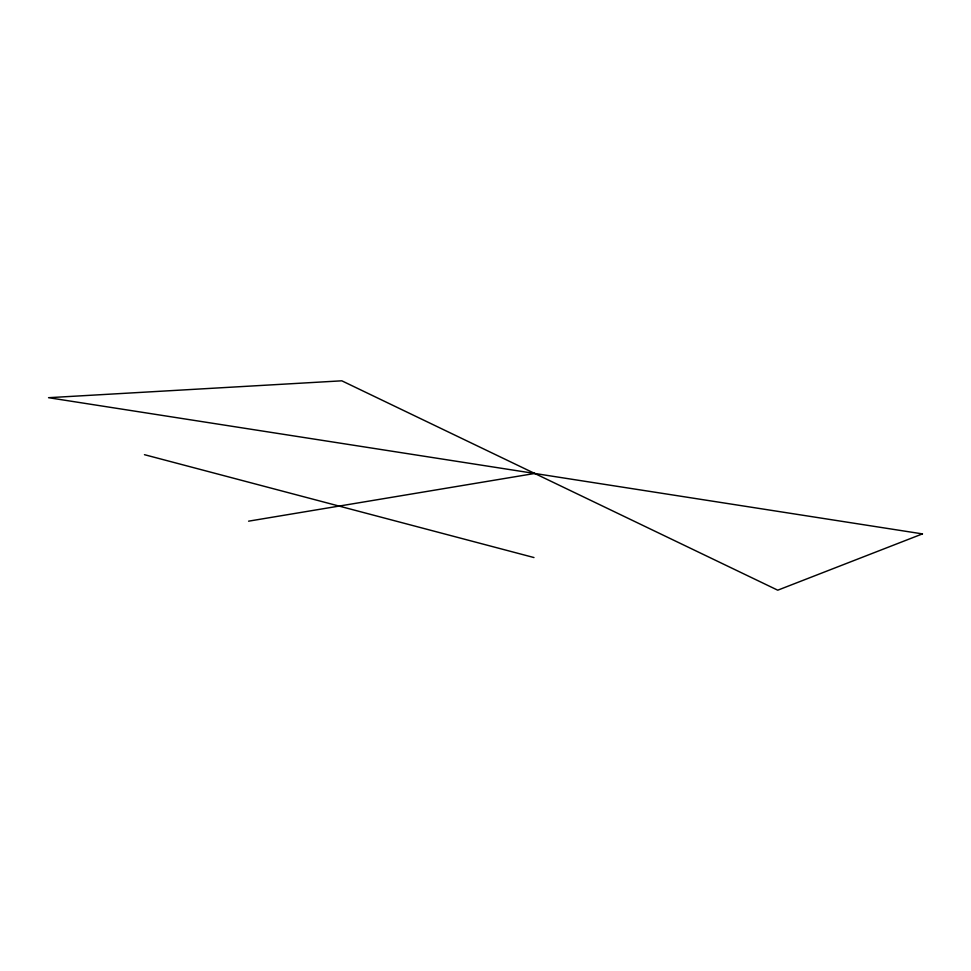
<?xml version="1.0" encoding="UTF-8"?>
<svg xmlns="http://www.w3.org/2000/svg" width="971" height="971" viewBox="0 0 971 971"><rect width="100%" height="100%" fill="white"/><g stroke="black" fill="none" stroke-linecap="round" stroke-linejoin="round"><path stroke-width="1.46" d="M248.588 521.172L534.718 473.472M144.461 454.683L533.977 557.548M922.45 533.892L777.747 590.186L341.816 380.814L48.55 397.697L922.45 533.892"/></g></svg>
